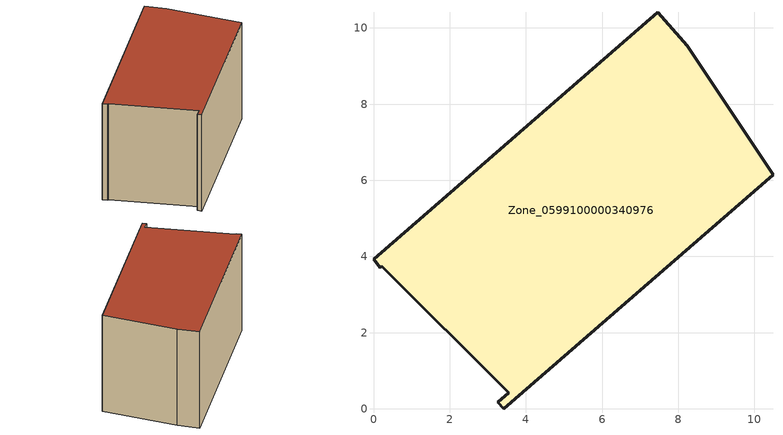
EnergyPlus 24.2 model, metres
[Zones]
Zone_0599100000340976
 floor ground (C_G): 3.27,0.18 3.55,0.42 0.22,3.75 0.18,3.71 0,3.92 7.46,10.41 8.24,9.53 10.49,6.14 3.42,0 z0
 wall outside (C_F): 3.27,0.18 3.42,0 10.49,6.14 8.24,9.53 7.46,10.41 0,3.92 0.18,3.71 0.22,3.75 3.55,0.42 3.27,0.18 z0:5.74
 roof outside (C_R): 3.55,0.42 3.27,0.18 3.42,0 10.49,6.14 8.24,9.53 7.46,10.41 0,3.92 0.18,3.71 0.22,3.75 z5.74
[BUILDING]
Pand.0599100000340976: North Axis=0; Terrain=City; Loads Convergence Tolerance Value=0.04; Temperature Convergence Tolerance Value=0.4; Solar Distribution=FullExterior; Maximum Number of Warmup Days=25; Minimum Number of Warmup Days=1
[Site:Location]
Rotterdam.The.Hague.AP_ZH_NLD Design_Conditions: Latitude=51.96; Longitude=4.45; Time Zone=1; Elevation=-4.5
[SITE:GROUNDTEMPERATURE:BUILDINGSURFACE]
18, 18, 18, 18, 18, 18, 18, 18, 18, 18, 18, 18
[MATERIAL] Thermal Absorptance=0.9; Solar Absorptance=0.7; Visible Absorptance=0.7
Name | Roughness | Thickness | Conductivity | Density | Specific Heat
G.TI.1992-2005 | MediumSmooth | 0.15 | 0.06 | 540 | 1210
F.TI.1992-2005 | Rough | 0.3 | 0.12 | 1920 | 840
R.TI.1992-2005 | MediumRough | 0.2 | 0.08 | 1500 | 1000
[CONSTRUCTION]
C_G: G.TI.1992-2005
C_F: F.TI.1992-2005
C_R: R.TI.1992-2005
[ZONE]
Zone_0599100000340976: Type=1; Multiplier=1; Ceiling Height=Autocalculate; Volume=Autocalculate; Floor Area=autocalculate; Part of Total Floor Area=Yes
[ZONEINFILTRATION:DESIGNFLOWRATE]
Infil_Zone_0599100000340976: Zone or ZoneList or Space or SpaceList=Zone_0599100000340976; Schedule=AlwaysOn; Design Flow Rate Calculation Method=Flow/Area; Flow Rate per Floor Area=0.0015; Constant Term Coefficient=1; Temperature Term Coefficient=0; Velocity Term Coefficient=0; Velocity Squared Term Coefficient=0
[HVACTEMPLATE:ZONE:IDEALLOADSAIRSYSTEM]
Zone_0599100000340976: Maximum Heating Supply Air Temperature=50; Minimum Cooling Supply Air Temperature=13; Maximum Heating Supply Air Humidity Ratio=0.0156; Minimum Cooling Supply Air Humidity Ratio=0.0077; Heating Limit=NoLimit; Cooling Limit=NoLimit; Dehumidification Control Type=ConstantSensibleHeatRatio; Cooling Sensible Heat Ratio=0.7; Dehumidification Setpoint=60; Humidification Control Type=None; Humidification Setpoint=30; Outdoor Air Method=None; Outdoor Air Flow Rate per Person=0.00944; Outdoor Air Flow Rate per Zone Floor Area=0; Outdoor Air Flow Rate per Zone=0; Demand Controlled Ventilation Type=None; Outdoor Air Economizer Type=NoEconomizer; Heat Recovery Type=None; Sensible Heat Recovery Effectiveness=0.7; Latent Heat Recovery Effectiveness=0.65
[ZONECONTROL:THERMOSTAT]
ThermostatControl_Zone_0599100000340976: Zone or ZoneList=Zone_0599100000340976; Control Type Schedule=DualSetpointControlType; Control 1=Thermostat_Zone_0599100000340976; Temperature Difference Between Cutout And Setpoint=0
[THERMOSTATSETPOINT:DUALSETPOINT]
Thermostat_Zone_0599100000340976: Heating Setpoint Temperature Schedule=HeatingSetpoint_Zone_0599100000340976; Cooling Setpoint Temperature Schedule=CoolingSetpoint_Zone_0599100000340976
[SCHEDULE:COMPACT]
HeatingSetpoint_Zone_0599100000340976: Through: 12/31, For: AllDays, Until: 24:00, 21
CoolingSetpoint_Zone_0599100000340976: Through: 12/31, For: AllDays, Until: 24:00, 24
DualSetpointControlType: Through: 12/31, For: AllDays, Until: 24:00, 4
AlwaysOn: Through: 12/31, For: AllDays, Until: 24:00, 1
